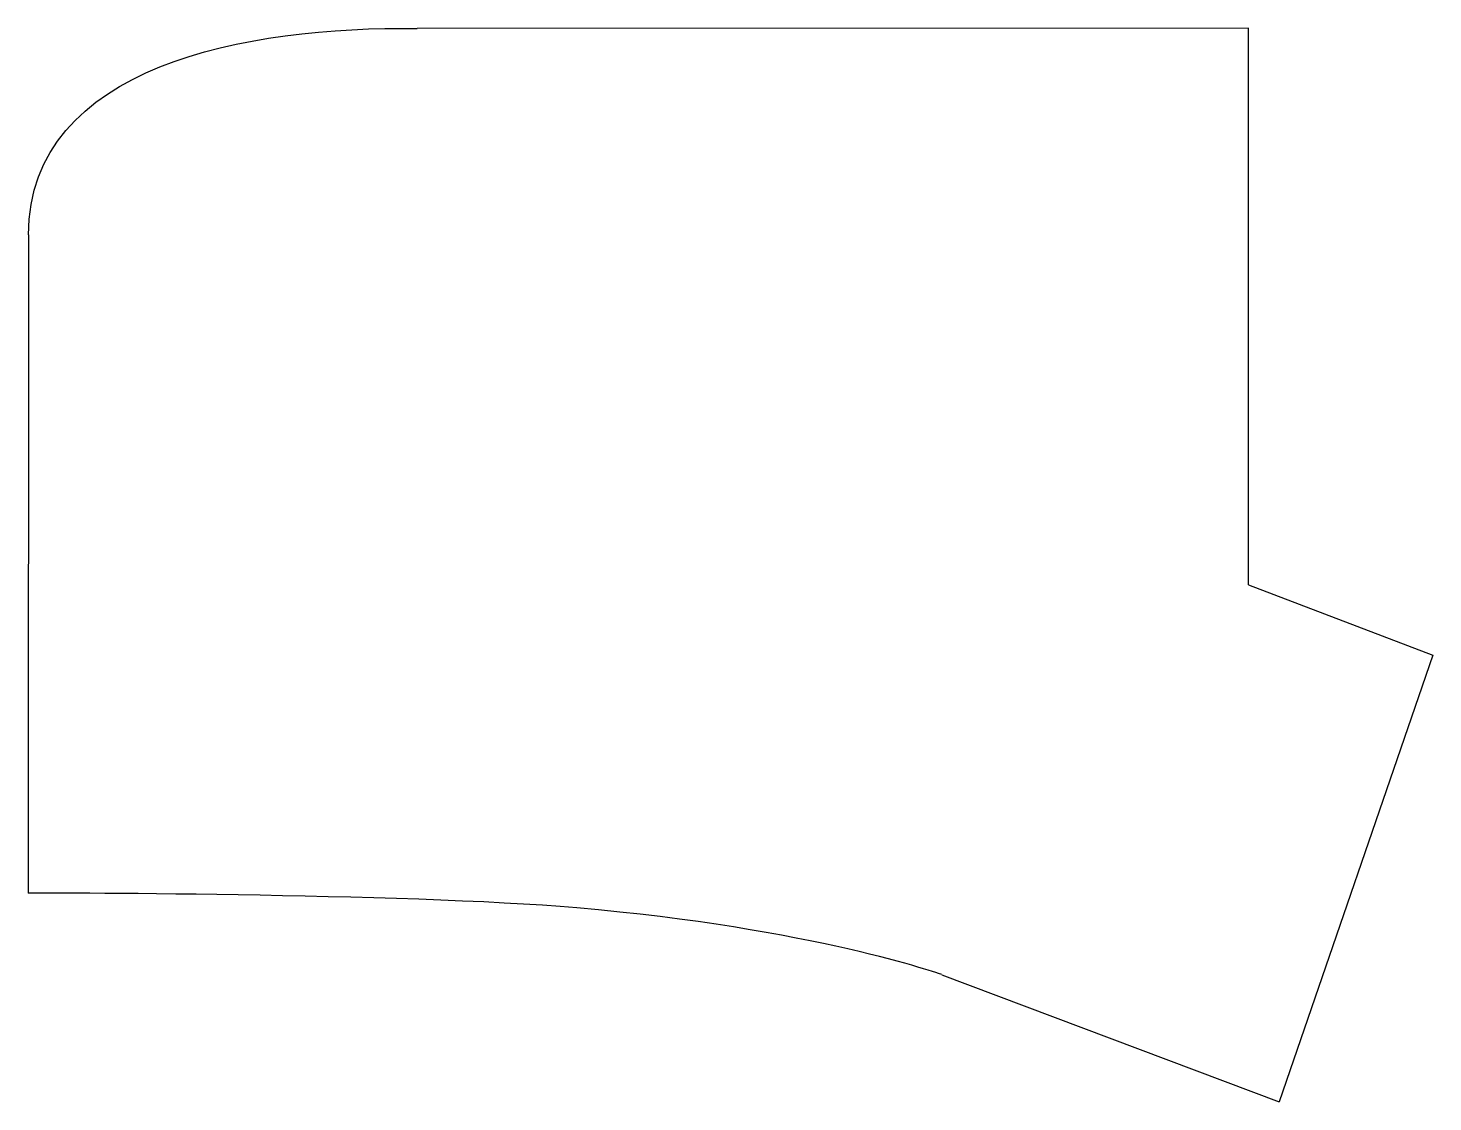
# Model space of a CAD drawing. Extents: x 22 to 176, y -130 to -13.
import ezdxf

# ---------------------------------------------------------------- set-up
doc = ezdxf.new("R2010")
doc.units = 0
doc.layers.get('0').update_dxf_attribs({"linetype": 'CONTINUOUS'})

msp = doc.modelspace()

# ---------------------------------------------------------------- linework, layer by layer
at = {"color": 7}
for points in [[(48.540213, -13.966919), (50.346305, -13.702866)], [(50.346305, -13.702866), (52.163704, -13.477821)], [(52.163704, -13.477821), (53.986755, -13.294784)], [(53.986755, -13.294784), (55.809806, -13.147755)], [(55.809806, -13.147755), (57.627204, -13.033732)], [(57.627204, -13.033732), (59.436123, -12.955716)], [(59.436123, -12.955716), (61.228083, -12.910707)], [(61.228083, -12.910707), (63.000259, -12.892703)], [(63.000259, -12.892703), (64.746996, -12.904706)], [(155.558261, -12.859697), (64.746996, -12.901705)], [(155.555435, -73.676209), (155.558261, -12.859697)], [(41.533479, -15.464221), (43.243472, -15.020131)], [(43.243472, -15.020131), (44.98173, -14.624052)], [(44.98173, -14.624052), (46.751079, -14.272981)], [(46.751079, -14.272981), (48.540213, -13.966919)], [(36.65505, -17.10255), (38.235028, -16.50543)], [(38.235028, -16.50543), (39.863055, -15.95932)], [(39.863055, -15.95932), (41.533479, -15.464221)], [(33.661855, -18.467825), (35.128775, -17.756682)], [(35.128775, -17.756682), (36.65505, -17.10255)], [(30.925865, -20.070147), (32.259943, -19.23898)], [(32.259943, -19.23898), (33.661855, -18.467825)], [(28.489477, -21.92152), (29.668101, -20.964327)], [(29.668101, -20.964327), (30.925865, -20.070147)], [(26.395088, -24.033944), (27.398473, -22.944725)], [(27.398473, -22.944725), (28.489477, -21.92152)], [(25.490629, -25.195178), (26.395088, -24.033944)], [(24.685095, -26.428426), (25.490629, -25.195178)], [(23.989792, -27.733689), (24.685095, -26.428426)], [(22.935531, -30.57226), (23.404719, -29.113966)], [(23.404719, -29.113966), (23.989792, -27.733689)], [(22.590706, -32.108569), (22.935531, -30.57226)], [(22.375897, -33.722893), (22.590706, -32.108569)], [(22.29393, -35.424236), (22.375897, -33.722893)], [(22.29393, -35.424236), (22.265666, -107.315697)], [(155.555435, -73.676209), (175.703999, -81.341038)], [(175.703999, -81.341038), (158.905852, -130.125983)], [(22.384376, -107.315697), (22.265666, -107.315697)], [(22.732028, -107.315697), (22.384376, -107.315697)], [(23.300141, -107.315697), (22.732028, -107.315697)], [(24.074585, -107.318698), (23.300141, -107.315697)], [(25.041226, -107.321699), (24.074585, -107.318698)], [(26.194412, -107.3277), (25.041226, -107.321699)], [(27.517183, -107.333701), (26.194412, -107.3277)], [(29.001062, -107.342703), (27.517183, -107.333701)], [(30.634742, -107.351705), (29.001062, -107.342703)], [(32.404091, -107.366708), (30.634742, -107.351705)], [(34.294977, -107.384711), (32.404091, -107.366708)], [(36.301746, -107.402715), (34.294977, -107.384711)], [(38.410267, -107.42672), (36.301746, -107.402715)], [(40.609234, -107.453725), (38.410267, -107.42672)], [(42.884515, -107.486732), (40.609234, -107.453725)], [(45.224804, -107.522739), (42.884515, -107.486732)], [(47.621621, -107.561747), (45.224804, -107.522739)], [(50.060835, -107.606756), (47.621621, -107.561747)], [(52.533967, -107.657766), (50.060835, -107.606756)], [(55.024057, -107.714778), (52.533967, -107.657766)], [(57.522626, -107.77779), (55.024057, -107.714778)], [(60.015542, -107.846804), (57.522626, -107.77779)], [(62.494327, -107.921819), (60.015542, -107.846804)], [(64.947673, -108.002836), (62.494327, -107.921819)], [(67.361449, -108.092854), (64.947673, -108.002836)], [(69.724349, -108.188873), (67.361449, -108.092854)], [(72.025068, -108.293894), (69.724349, -108.188873)], [(74.249473, -108.404916), (72.025068, -108.293894)], [(76.391911, -108.524941), (74.249473, -108.404916)], [(78.435424, -108.653967), (76.391911, -108.524941)], [(80.368707, -108.791994), (78.435424, -108.653967)], [(82.183278, -108.939024), (80.368707, -108.791994)], [(84.56879, -109.158068), (82.183278, -108.939024)], [(86.886467, -109.389114), (84.56879, -109.158068)], [(89.13631, -109.635164), (86.886467, -109.389114)], [(91.312666, -109.896216), (89.13631, -109.635164)], [(93.421187, -110.16327), (91.312666, -109.896216)], [(95.456221, -110.442326), (93.421187, -110.16327)], [(97.420594, -110.730384), (95.456221, -110.442326)], [(99.311479, -111.021443), (97.420594, -110.730384)], [(101.131704, -111.321503), (99.311479, -111.021443)], [(102.878441, -111.621564), (101.131704, -111.321503)], [(104.551691, -111.924625), (102.878441, -111.621564)], [(106.151454, -112.230686), (104.551691, -111.924625)], [(107.677729, -112.533747), (106.151454, -112.230686)], [(109.130517, -112.833807), (107.677729, -112.533747)], [(110.506991, -113.130867), (109.130517, -112.833807)], [(111.807152, -113.424926), (110.506991, -113.130867)], [(113.033825, -113.709984), (111.807152, -113.424926)], [(114.184184, -113.98904), (113.033825, -113.709984)], [(115.255404, -114.256094), (114.184184, -113.98904)], [(116.253135, -114.514145), (115.255404, -114.256094)], [(117.171727, -114.760195), (116.253135, -114.514145)], [(118.011179, -114.991241), (117.171727, -114.760195)], [(118.774316, -115.207285), (118.011179, -114.991241)], [(119.46114, -115.408325), (118.774316, -115.207285)], [(120.065997, -115.588362), (119.46114, -115.408325)], [(120.591714, -115.750394), (120.065997, -115.588362)], [(121.038291, -115.891422), (120.591714, -115.750394)], [(121.402901, -116.011447), (121.038291, -115.891422)], [(121.688371, -116.104465), (121.402901, -116.011447)], [(122.055808, -116.230491), (121.688371, -116.104465)], [(122.058635, -116.233491), (158.905852, -130.125983)]]:
    msp.add_lwpolyline(points, dxfattribs=at)

doc.saveas('drawing.dxf')
